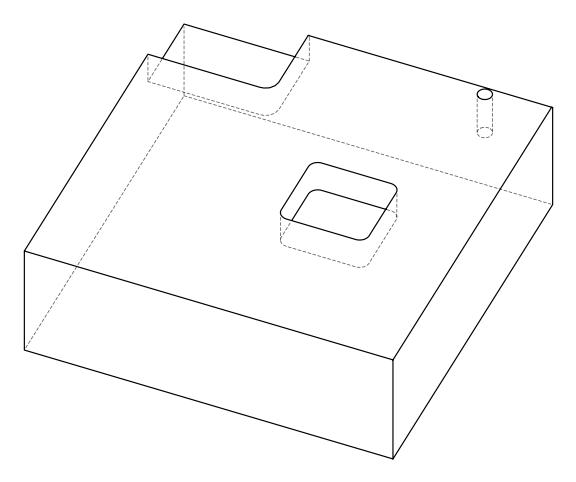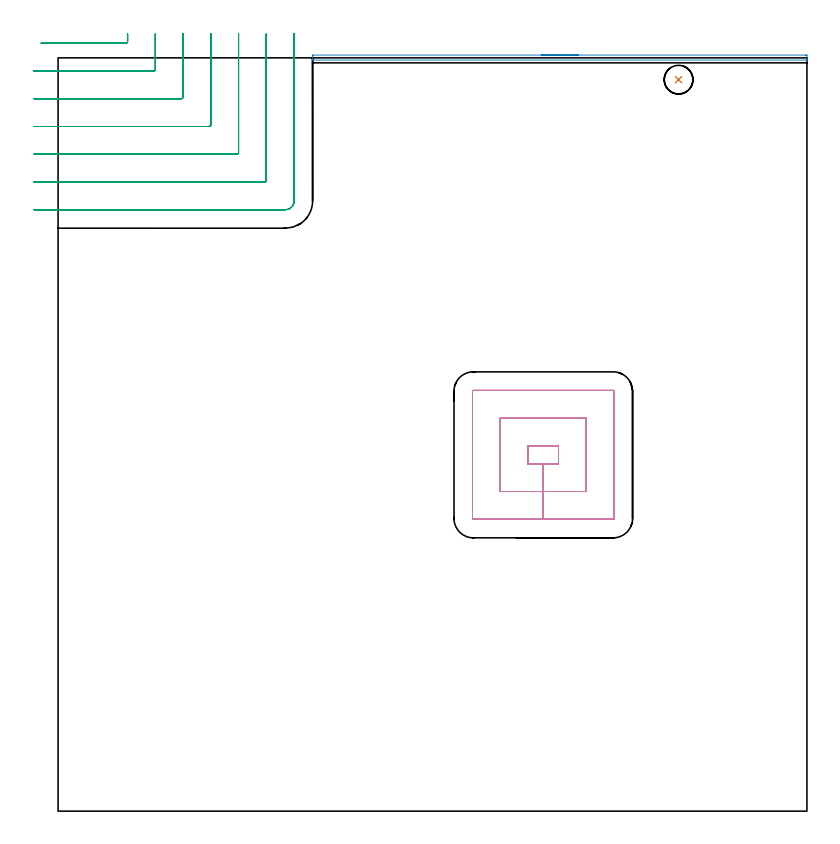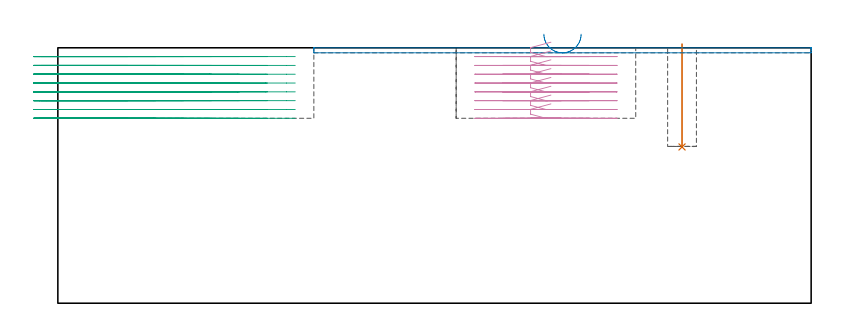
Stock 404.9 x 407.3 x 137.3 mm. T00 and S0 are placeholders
(PLAN: 4 operations, 2 tool changes, 30.1 min)
(1 INDEXABLE_INSERT_DRILL_BLIND_HOLE_FROM_SOLID | STEP1POCKET | NXT0302_002 | 0.22 min | 10003 mm3)
(2 AREA_MILL | FG_CHAMFER_SURFACE | UGT0205_001 | 2.29 min | 980 mm3)
(3 MILL_CORNER_NOTCH_RECTANGULAR | CORNER_NOTCH_RECTANGULAR | UGT0201_094 | Follow Part, ap 5, ae 75% | 17.81 min | 478563 mm3)
(4 MILL_RECTANGULAR_POCKET | POCKET_RECTANGULAR_STRAIGHT | UGT0201_094 | Follow Part, ap 5, ae 75% | 9.75 min | 324612 mm3)
(TOOL NXT0302_002 | Index. Insert Drill 15.5mm [880-D1550L20-05] | D15.5 PA176 FL78 Z2)
(TOOL UGT0205_001 | Chamfer Mill 20 x 3 x 45 deg. | D20 FL50 Z2)
(TOOL UGT0201_094 | End mill 20 mm | D20 FL38 Z4)
(OP 1 INDEXABLE_INSERT_DRILL_BLIND_HOLE_FROM_SOLID)
G17 G21 G94 G90
T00 M6
G54
G17 G0 G90 X335.5 Y395.5 S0 M3
G43 Z147.3 H1
G94 G81 G98 Z84. F250. R139.3
G80
M5
M2
(OP 2 AREA_MILL)
G17 G21 G94 G90
T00 M6
G54
G17 G0 G90 X261.25 Y408.8 S1061 M3
G43 Z147.3 H0
Z144.6
G94 G1 X261.288 Z143.728 F250.
X261.402 Z142.863
X261.591 Z142.012
X261.853 Z141.18
X262.187 Z140.374
X262.59 Z139.6
X263.058 Z138.864
X263.59 Z138.172
X264.179 Z137.529
X264.822 Z136.94
X265.514 Z136.408
X266.25 Z135.94
X267.024 Z135.537
X267.83 Z135.203
X268.662 Z134.941
X269.513 Z134.752
X270.378 Z134.638
X271.25 Z134.6
X404.289
X404.499 Y408.798 Z134.602
X404.897 Y408.791 Z134.605
X404.9 Y408.658 Z134.739
Y407.45 Z135.945
Y406.798 Z136.602
Y406.445 Z136.954
Y406.11 Z137.281
X404.893 Y406.102 Z137.288
X404.736 Y406.1 Z137.3
X404.735
X137.765
X137.608 Y406.103 Z137.288
X137.606 Y406.109 Z137.282
X137.6 Y406.445 Z136.955
Y406.798 Z136.601
Y407.45 Z135.945
Y408.658 Z134.739
X137.602 Y408.791 Z134.605
X138.001 Y408.8 Z134.6
X271.25
X272.122 Z134.638
X272.986 Z134.752
X273.838 Z134.941
X274.67 Z135.203
X275.476 Z135.537
X276.25 Z135.94
X276.986 Z136.408
X277.678 Z136.94
X278.321 Z137.529
X278.91 Z138.172
X279.441 Z138.864
X279.91 Z139.6
X280.313 Z140.374
X280.647 Z141.18
X280.909 Z142.012
X281.098 Z142.863
X281.212 Z143.728
X281.25 Z144.6
G0 Z147.3
M5
M2
(OP 3 MILL_CORNER_NOTCH_RECTANGULAR)
G17 G21 G94 G90
T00 M6
G54
G17 G0 G90 X-9.131 Y415.2 S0 M3
G43 Z147.3 H0
Z132.562
G94 G1 X-6.131 F250.
X36.607 F500.
G3 X37.6 Y416.193 R1.
G1 Y417.3
Y420.3 F250.
G0 Z147.3
X-13. Y400.2
Z132.562
G1 X-10.
X51.607 F500.
G3 X52.6 Y401.193 R1.
G1 Y417.3
Y420.3 F250.
G0 Z147.3
X-13. Y385.2
Z132.562
G1 X-10.
X66.606 F500.
G3 X67.6 Y386.194 R1.
G1 Y417.3
Y420.3 F250.
G0 Z147.3
X-13. Y370.2
Z132.562
G1 X-10.
X81.606 F500.
G3 X82.6 Y371.194 R1.
G1 Y417.3
Y420.3 F250.
G0 Z147.3
X-13. Y355.2
Z132.562
G1 X-10.
X96.605 F500.
G3 X97.6 Y356.195 R1.
G1 Y417.3
Y420.3 F250.
G0 Z147.3
X-13. Y340.2
Z132.562
G1 X-10.
X111.605 F500.
G3 X112.6 Y341.195 R1.
G1 Y417.3
Y420.3 F250.
G0 Z147.3
X-13. Y325.2
Z132.562
G1 X-10.
X122.9 F500.
G3 X127.6 Y329.9 R4.7
G1 Y417.3
Y420.3 F250.
G0 Z147.3
X-9.131 Y415.2
Z127.825
G1 X-6.131
X36.607 F500.
G3 X37.6 Y416.193 R1.
G1 Y417.3
Y420.3 F250.
G0 Z147.3
X-13. Y400.2
Z127.825
G1 X-10.
X51.607 F500.
G3 X52.6 Y401.193 R1.
G1 Y417.3
Y420.3 F250.
G0 Z147.3
X-13. Y385.2
Z127.825
G1 X-10.
X66.606 F500.
G3 X67.6 Y386.194 R1.
G1 Y417.3
Y420.3 F250.
G0 Z147.3
X-13. Y370.2
Z127.825
G1 X-10.
X81.606 F500.
G3 X82.6 Y371.194 R1.
G1 Y417.3
Y420.3 F250.
G0 Z147.3
X-13. Y355.2
Z127.825
G1 X-10.
X96.605 F500.
G3 X97.6 Y356.195 R1.
G1 Y417.3
Y420.3 F250.
G0 Z147.3
X-13. Y340.2
Z127.825
G1 X-10.
X111.605 F500.
G3 X112.6 Y341.195 R1.
G1 Y417.3
Y420.3 F250.
G0 Z147.3
X-13. Y325.2
Z127.825
G1 X-10.
X122.9 F500.
G3 X127.6 Y329.9 R4.7
G1 Y417.3
Y420.3 F250.
G0 Z147.3
X-9.131 Y415.2
Z123.087
G1 X-6.131
X36.607 F500.
G3 X37.6 Y416.193 R1.
G1 Y417.3
Y420.3 F250.
G0 Z147.3
X-13. Y400.2
Z123.087
G1 X-10.
X51.607 F500.
G3 X52.6 Y401.193 R1.
G1 Y417.3
Y420.3 F250.
G0 Z147.3
X-13. Y385.2
Z123.087
G1 X-10.
X66.606 F500.
G3 X67.6 Y386.194 R1.
G1 Y417.3
Y420.3 F250.
G0 Z147.3
X-13. Y370.2
Z123.087
G1 X-10.
X81.606 F500.
G3 X82.6 Y371.194 R1.
G1 Y417.3
Y420.3 F250.
G0 Z147.3
X-13. Y355.2
Z123.087
G1 X-10.
X96.605 F500.
G3 X97.6 Y356.195 R1.
G1 Y417.3
Y420.3 F250.
G0 Z147.3
X-13. Y340.2
Z123.087
G1 X-10.
X111.605 F500.
G3 X112.6 Y341.195 R1.
G1 Y417.3
Y420.3 F250.
G0 Z147.3
X-13. Y325.2
Z123.087
G1 X-10.
X122.9 F500.
G3 X127.6 Y329.9 R4.7
G1 Y417.3
Y420.3 F250.
G0 Z147.3
X-9.131 Y415.2
Z118.35
G1 X-6.131
X36.607 F500.
G3 X37.6 Y416.193 R1.
G1 Y417.3
Y420.3 F250.
G0 Z147.3
X-13. Y400.2
Z118.35
G1 X-10.
X51.607 F500.
G3 X52.6 Y401.193 R1.
G1 Y417.3
Y420.3 F250.
G0 Z147.3
X-13. Y385.2
Z118.35
G1 X-10.
X66.606 F500.
G3 X67.6 Y386.194 R1.
G1 Y417.3
Y420.3 F250.
G0 Z147.3
X-13. Y370.2
Z118.35
G1 X-10.
X81.606 F500.
G3 X82.6 Y371.194 R1.
G1 Y417.3
Y420.3 F250.
G0 Z147.3
X-13. Y355.2
Z118.35
G1 X-10.
X96.605 F500.
G3 X97.6 Y356.195 R1.
G1 Y417.3
Y420.3 F250.
G0 Z147.3
X-13. Y340.2
Z118.35
G1 X-10.
X111.605 F500.
G3 X112.6 Y341.195 R1.
G1 Y417.3
Y420.3 F250.
G0 Z147.3
X-13. Y325.2
Z118.35
G1 X-10.
X122.9 F500.
G3 X127.6 Y329.9 R4.7
G1 Y417.3
Y420.3 F250.
G0 Z147.3
X-9.131 Y415.2
Z113.612
G1 X-6.131
X36.607 F500.
G3 X37.6 Y416.193 R1.
G1 Y417.3
Y420.3 F250.
G0 Z147.3
X-13. Y400.2
Z113.612
G1 X-10.
X51.607 F500.
G3 X52.6 Y401.193 R1.
G1 Y417.3
Y420.3 F250.
G0 Z147.3
X-13. Y385.2
Z113.612
G1 X-10.
X66.606 F500.
G3 X67.6 Y386.194 R1.
G1 Y417.3
Y420.3 F250.
G0 Z147.3
X-13. Y370.2
Z113.612
G1 X-10.
X81.606 F500.
G3 X82.6 Y371.194 R1.
G1 Y417.3
Y420.3 F250.
G0 Z147.3
X-13. Y355.2
Z113.612
G1 X-10.
X96.605 F500.
G3 X97.6 Y356.195 R1.
G1 Y417.3
Y420.3 F250.
G0 Z147.3
X-13. Y340.2
Z113.612
G1 X-10.
X111.605 F500.
G3 X112.6 Y341.195 R1.
G1 Y417.3
Y420.3 F250.
G0 Z147.3
X-13. Y325.2
Z113.612
G1 X-10.
X122.9 F500.
G3 X127.6 Y329.9 R4.7
G1 Y417.3
Y420.3 F250.
G0 Z147.3
X-9.131 Y415.2
Z108.875
G1 X-6.131
X36.607 F500.
G3 X37.6 Y416.193 R1.
G1 Y417.3
Y420.3 F250.
G0 Z147.3
X-13. Y400.2
Z108.875
G1 X-10.
X51.607 F500.
G3 X52.6 Y401.193 R1.
G1 Y417.3
Y420.3 F250.
G0 Z147.3
X-13. Y385.2
Z108.875
G1 X-10.
X66.606 F500.
G3 X67.6 Y386.194 R1.
G1 Y417.3
Y420.3 F250.
G0 Z147.3
X-13. Y370.2
Z108.875
G1 X-10.
X81.606 F500.
G3 X82.6 Y371.194 R1.
G1 Y417.3
Y420.3 F250.
G0 Z147.3
X-13. Y355.2
Z108.875
G1 X-10.
X96.605 F500.
G3 X97.6 Y356.195 R1.
G1 Y417.3
Y420.3 F250.
G0 Z147.3
X-13. Y340.2
Z108.875
G1 X-10.
X111.605 F500.
G3 X112.6 Y341.195 R1.
G1 Y417.3
Y420.3 F250.
G0 Z147.3
X-13. Y325.2
Z108.875
G1 X-10.
X122.9 F500.
G3 X127.6 Y329.9 R4.7
G1 Y417.3
Y420.3 F250.
G0 Z147.3
X-9.131 Y415.2
Z104.137
G1 X-6.131
X36.607 F500.
G3 X37.6 Y416.193 R1.
G1 Y417.3
Y420.3 F250.
G0 Z147.3
X-13. Y400.2
Z104.137
G1 X-10.
X51.607 F500.
G3 X52.6 Y401.193 R1.
G1 Y417.3
Y420.3 F250.
G0 Z147.3
X-13. Y385.2
Z104.137
G1 X-10.
X66.606 F500.
G3 X67.6 Y386.194 R1.
G1 Y417.3
Y420.3 F250.
G0 Z147.3
X-13. Y370.2
Z104.137
G1 X-10.
X81.606 F500.
G3 X82.6 Y371.194 R1.
G1 Y417.3
Y420.3 F250.
G0 Z147.3
X-13. Y355.2
Z104.137
G1 X-10.
X96.605 F500.
G3 X97.6 Y356.195 R1.
G1 Y417.3
Y420.3 F250.
G0 Z147.3
X-13. Y340.2
Z104.137
G1 X-10.
X111.605 F500.
G3 X112.6 Y341.195 R1.
G1 Y417.3
Y420.3 F250.
G0 Z147.3
X-13. Y325.2
Z104.137
G1 X-10.
X122.9 F500.
G3 X127.6 Y329.9 R4.7
G1 Y417.3
Y420.3 F250.
G0 Z147.3
X-9.131 Y415.2
Z99.4
G1 X-6.131
X36.607 F500.
G3 X37.6 Y416.193 R1.
G1 Y417.3
Y420.3 F250.
G0 Z147.3
X-13. Y400.2
Z99.4
G1 X-10.
X51.607 F500.
G3 X52.6 Y401.193 R1.
G1 Y417.3
Y420.3 F250.
G0 Z147.3
X-13. Y385.2
Z99.4
G1 X-10.
X66.606 F500.
G3 X67.6 Y386.194 R1.
G1 Y417.3
Y420.3 F250.
G0 Z147.3
X-13. Y370.2
Z99.4
G1 X-10.
X81.606 F500.
G3 X82.6 Y371.194 R1.
G1 Y417.3
Y420.3 F250.
G0 Z147.3
X-13. Y355.2
Z99.4
G1 X-10.
X96.605 F500.
G3 X97.6 Y356.195 R1.
G1 Y417.3
Y420.3 F250.
G0 Z147.3
X-13. Y340.2
Z99.4
G1 X-10.
X111.605 F500.
G3 X112.6 Y341.195 R1.
G1 Y417.3
Y420.3 F250.
G0 Z147.3
X-13. Y325.2
Z99.4
G1 X-10.
X122.9 F500.
G3 X127.6 Y329.9 R4.7
G1 Y417.3
Y420.3 F250.
G0 Z147.3
M5
M2
(OP 4 MILL_RECTANGULAR_POCKET)
G17 G21 G94 G90
T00 M6
G54
G17 G0 G90 X265.027 Y197.5 S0 M3
G43 Z147.3 H0
Z140.3
G94 G1 X254.1 Z137.372 F250.
Y187.8 Z134.773
X262.35 Z132.562
X270.6 F500.
Y197.5
X254.1
Y187.8
X262.35
Y172.8
X285.6
Y212.5
X239.1
Y172.8
X262.35
Y157.8
X300.2
G3 X300.6 Y158.2 R0.4
G1 Y227.1
G3 X300.2 Y227.5 R0.4
G1 X224.5
G3 X224.1 Y227.1 R0.4
G1 Y158.2
G3 X224.5 Y157.8 R0.4
G1 X262.35
X263.35
G0 X265.027 Y197.5 Z135.562
G1 X254.1 Z132.635 F250.
Y187.8 Z130.036
X262.35 Z127.825
X270.6 F500.
Y197.5
X254.1
Y187.8
X262.35
Y172.8
X285.6
Y212.5
X239.1
Y172.8
X262.35
Y157.8
X300.2
G3 X300.6 Y158.2 R0.4
G1 Y227.1
G3 X300.2 Y227.5 R0.4
G1 X224.5
G3 X224.1 Y227.1 R0.4
G1 Y158.2
G3 X224.5 Y157.8 R0.4
G1 X262.35
X263.35
G0 X265.027 Y197.5 Z130.825
G1 X254.1 Z127.897 F250.
Y187.8 Z125.298
X262.35 Z123.087
X270.6 F500.
Y197.5
X254.1
Y187.8
X262.35
Y172.8
X285.6
Y212.5
X239.1
Y172.8
X262.35
Y157.8
X300.2
G3 X300.6 Y158.2 R0.4
G1 Y227.1
G3 X300.2 Y227.5 R0.4
G1 X224.5
G3 X224.1 Y227.1 R0.4
G1 Y158.2
G3 X224.5 Y157.8 R0.4
G1 X262.35
X263.35
G0 X265.027 Y197.5 Z126.087
G1 X254.1 Z123.16 F250.
Y187.8 Z120.561
X262.35 Z118.35
X270.6 F500.
Y197.5
X254.1
Y187.8
X262.35
Y172.8
X285.6
Y212.5
X239.1
Y172.8
X262.35
Y157.8
X300.2
G3 X300.6 Y158.2 R0.4
G1 Y227.1
G3 X300.2 Y227.5 R0.4
G1 X224.5
G3 X224.1 Y227.1 R0.4
G1 Y158.2
G3 X224.5 Y157.8 R0.4
G1 X262.35
X263.35
G0 X265.027 Y197.5 Z121.35
G1 X254.1 Z118.422 F250.
Y187.8 Z115.823
X262.35 Z113.612
X270.6 F500.
Y197.5
X254.1
Y187.8
X262.35
Y172.8
X285.6
Y212.5
X239.1
Y172.8
X262.35
Y157.8
X300.2
G3 X300.6 Y158.2 R0.4
G1 Y227.1
G3 X300.2 Y227.5 R0.4
G1 X224.5
G3 X224.1 Y227.1 R0.4
G1 Y158.2
G3 X224.5 Y157.8 R0.4
G1 X262.35
X263.35
G0 X265.027 Y197.5 Z116.612
G1 X254.1 Z113.685 F250.
Y187.8 Z111.086
X262.35 Z108.875
X270.6 F500.
Y197.5
X254.1
Y187.8
X262.35
Y172.8
X285.6
Y212.5
X239.1
Y172.8
X262.35
Y157.8
X300.2
G3 X300.6 Y158.2 R0.4
G1 Y227.1
G3 X300.2 Y227.5 R0.4
G1 X224.5
G3 X224.1 Y227.1 R0.4
G1 Y158.2
G3 X224.5 Y157.8 R0.4
G1 X262.35
X263.35
G0 X265.027 Y197.5 Z111.875
G1 X254.1 Z108.947 F250.
Y187.8 Z106.348
X262.35 Z104.137
X270.6 F500.
Y197.5
X254.1
Y187.8
X262.35
Y172.8
X285.6
Y212.5
X239.1
Y172.8
X262.35
Y157.8
X300.2
G3 X300.6 Y158.2 R0.4
G1 Y227.1
G3 X300.2 Y227.5 R0.4
G1 X224.5
G3 X224.1 Y227.1 R0.4
G1 Y158.2
G3 X224.5 Y157.8 R0.4
G1 X262.35
X263.35
G0 X265.027 Y197.5 Z107.137
G1 X254.1 Z104.21 F250.
Y187.8 Z101.611
X262.35 Z99.4
X270.6 F500.
Y197.5
X254.1
Y187.8
X262.35
Y172.8
X285.6
Y212.5
X239.1
Y172.8
X262.35
Y157.8
X300.2
G3 X300.6 Y158.2 R0.4
G1 Y227.1
G3 X300.2 Y227.5 R0.4
G1 X224.5
G3 X224.1 Y227.1 R0.4
G1 Y158.2
G3 X224.5 Y157.8 R0.4
G1 X262.35
X263.35
G0 Z147.3
M5
M2
